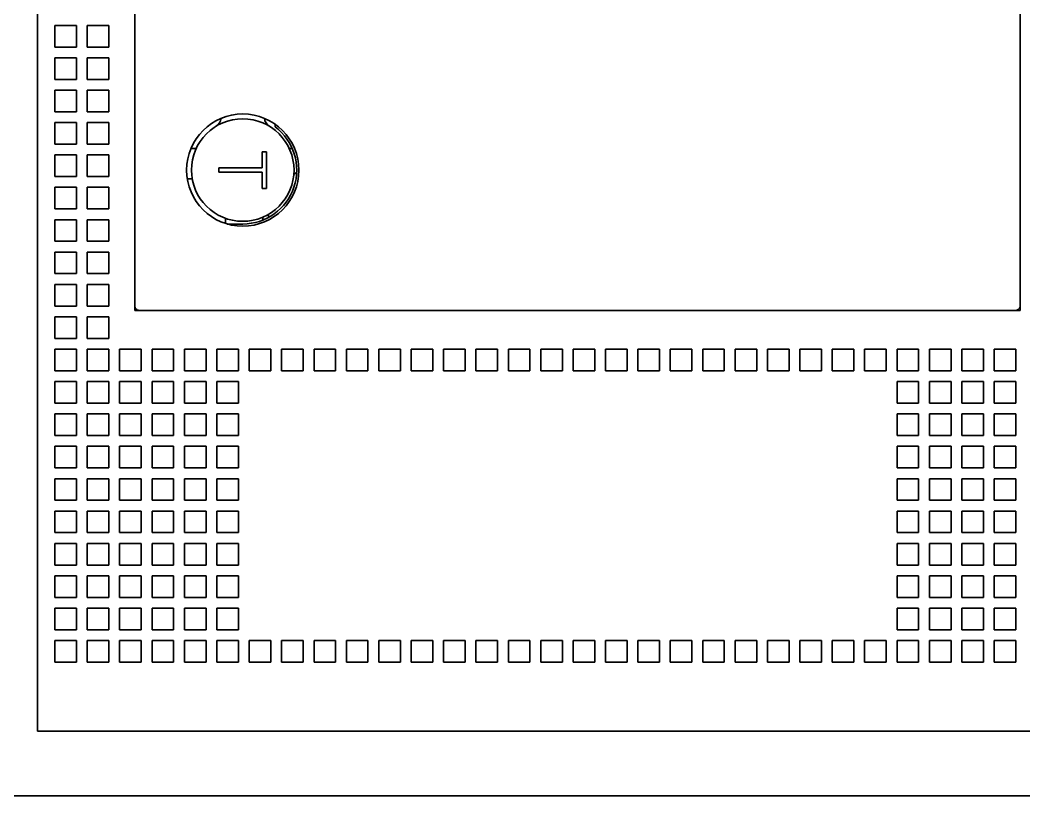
# Model space of a CAD drawing. Header units: millimetres. Extents: x 0 to 840, y -1485 to 297.
# Drawn here: x 176.575 to 181.223, y -1349.13 to -1345.535 of the extents above; entities that cross this region are included whole.
import ezdxf

# ---------------------------------------------------------------- set-up
doc = ezdxf.new("R2010")
doc.units = ezdxf.units.MM

# ---------------------------------------------------------------- blocks, each defined once
blk = doc.blocks.new('XT2_3M ABB')
at = {"color": 7, "lineweight": 35}
for p, q in [((4.2, 8.9), (4.2, 3.55)), ((4.2, 8.9), (4.2, 3.55)), ((2.25, 8.1), (-2.25, 8.1)), ((2.25, 8.1), (-2.25, 8.1)), ((2.1603, 8.1), (-2.1603, 8.1)), ((2.25, 4), (2.25, 8.1)), ((2.25, 4), (2.25, 8.1)), ((2.25, 4.02), (2.25, 8.08)), ((-2.1603, 4), (2.1603, 4)), ((3.95, 3.55), (-3.95, 3.55)), ((3.95, 3.55), (-3.95, 3.55)), ((3.95, 3.55), (-3.91, 3.55))]:
    blk.add_line(p, q, dxfattribs=at)
at = {"color": 7, "lineweight": 35, "ltscale": 0.017437}
for p, q in [((2.23, 8.1), (2.1603, 8.1)), ((2.1603, 4), (2.23, 4))]:
    blk.add_line(p, q, dxfattribs=at)
at = {"color": 7, "lineweight": 35, "ltscale": 0.025}
for p, q in [((2.43, 8.08), (2.43, 7.98)), ((2.43, 8.08), (2.53, 8.08)), ((2.43, 8.08), (2.43, 7.98)), ((2.43, 8.08), (2.53, 8.08)), ((2.53, 8.08), (2.53, 7.98)), ((2.53, 8.08), (2.53, 7.98)), ((2.58, 8.08), (2.58, 7.98)), ((2.58, 8.08), (2.68, 8.08)), ((2.58, 8.08), (2.58, 7.98)), ((2.58, 8.08), (2.68, 8.08)), ((2.68, 8.08), (2.68, 7.98)), ((2.68, 8.08), (2.68, 7.98)), ((2.73, 8.08), (2.73, 7.98)), ((2.73, 8.08), (2.83, 8.08)), ((2.73, 8.08), (2.73, 7.98)), ((2.73, 8.08), (2.83, 8.08)), ((2.83, 8.08), (2.83, 7.98)), ((2.83, 8.08), (2.83, 7.98)), ((2.88, 8.08), (2.88, 7.98)), ((2.88, 8.08), (2.98, 8.08)), ((2.88, 8.08), (2.88, 7.98)), ((2.88, 8.08), (2.98, 8.08)), ((2.98, 8.08), (2.98, 7.98)), ((2.98, 8.08), (2.98, 7.98)), ((3.03, 8.08), (3.03, 7.98)), ((3.03, 8.08), (3.13, 8.08)), ((3.03, 8.08), (3.03, 7.98)), ((3.03, 8.08), (3.13, 8.08)), ((3.13, 8.08), (3.13, 7.98)), ((3.13, 8.08), (3.13, 7.98)), ((3.18, 8.08), (3.18, 7.98)), ((3.18, 8.08), (3.28, 8.08)), ((3.18, 8.08), (3.18, 7.98)), ((3.18, 8.08), (3.28, 8.08)), ((3.28, 8.08), (3.28, 7.98)), ((3.28, 8.08), (3.28, 7.98)), ((3.33, 8.08), (3.33, 7.98)), ((3.33, 8.08), (3.43, 8.08)), ((3.33, 8.08), (3.33, 7.98)), ((3.33, 8.08), (3.43, 8.08)), ((3.43, 8.08), (3.43, 7.98)), ((3.43, 8.08), (3.43, 7.98)), ((3.48, 8.08), (3.48, 7.98)), ((3.48, 8.08), (3.58, 8.08)), ((3.48, 8.08), (3.48, 7.98)), ((3.48, 8.08), (3.58, 8.08)), ((3.58, 8.08), (3.58, 7.98)), ((3.58, 8.08), (3.58, 7.98)), ((3.63, 8.08), (3.63, 7.98)), ((3.63, 8.08), (3.73, 8.08)), ((3.63, 8.08), (3.63, 7.98)), ((3.63, 8.08), (3.73, 8.08)), ((3.73, 8.08), (3.73, 7.98)), ((3.73, 8.08), (3.73, 7.98)), ((3.78, 8.08), (3.88, 8.08)), ((3.78, 8.08), (3.78, 7.98)), ((3.78, 8.08), (3.88, 8.08)), ((3.78, 8.08), (3.78, 7.98)), ((3.88, 8.08), (3.88, 7.98)), ((3.88, 8.08), (3.88, 7.98)), ((2.43, 7.98), (2.53, 7.98)), ((2.43, 7.98), (2.53, 7.98)), ((2.58, 7.98), (2.68, 7.98)), ((2.58, 7.98), (2.68, 7.98)), ((2.73, 7.98), (2.83, 7.98)), ((2.73, 7.98), (2.83, 7.98)), ((2.88, 7.98), (2.98, 7.98)), ((2.88, 7.98), (2.98, 7.98)), ((3.03, 7.98), (3.13, 7.98)), ((3.03, 7.98), (3.13, 7.98)), ((3.18, 7.98), (3.28, 7.98)), ((3.18, 7.98), (3.28, 7.98)), ((3.33, 7.98), (3.43, 7.98)), ((3.33, 7.98), (3.43, 7.98)), ((3.48, 7.98), (3.58, 7.98)), ((3.48, 7.98), (3.58, 7.98)), ((3.63, 7.98), (3.73, 7.98)), ((3.63, 7.98), (3.73, 7.98)), ((3.78, 7.98), (3.88, 7.98)), ((3.78, 7.98), (3.88, 7.98)), ((2.43, 7.93), (2.43, 7.83)), ((2.43, 7.93), (2.53, 7.93)), ((2.43, 7.93), (2.43, 7.83)), ((2.43, 7.93), (2.53, 7.93)), ((2.53, 7.93), (2.53, 7.83)), ((2.53, 7.93), (2.53, 7.83)), ((2.58, 7.93), (2.58, 7.83)), ((2.58, 7.93), (2.68, 7.93)), ((2.58, 7.93), (2.58, 7.83)), ((2.58, 7.93), (2.68, 7.93)), ((2.68, 7.93), (2.68, 7.83)), ((2.68, 7.93), (2.68, 7.83)), ((2.73, 7.93), (2.73, 7.83)), ((2.73, 7.93), (2.83, 7.93)), ((2.73, 7.93), (2.73, 7.83)), ((2.73, 7.93), (2.83, 7.93)), ((2.83, 7.93), (2.83, 7.83)), ((2.83, 7.93), (2.83, 7.83)), ((2.88, 7.93), (2.88, 7.83)), ((2.88, 7.93), (2.98, 7.93)), ((2.88, 7.93), (2.88, 7.83)), ((2.88, 7.93), (2.98, 7.93)), ((2.98, 7.93), (2.98, 7.83)), ((2.98, 7.93), (2.98, 7.83)), ((3.03, 7.93), (3.03, 7.83)), ((3.03, 7.93), (3.13, 7.93)), ((3.03, 7.93), (3.03, 7.83)), ((3.03, 7.93), (3.13, 7.93)), ((3.13, 7.93), (3.13, 7.83)), ((3.13, 7.93), (3.13, 7.83)), ((3.18, 7.93), (3.18, 7.83)), ((3.18, 7.93), (3.28, 7.93)), ((3.18, 7.93), (3.18, 7.83)), ((3.18, 7.93), (3.28, 7.93)), ((3.28, 7.93), (3.28, 7.83)), ((3.28, 7.93), (3.28, 7.83)), ((3.33, 7.93), (3.33, 7.83)), ((3.33, 7.93), (3.43, 7.93)), ((3.33, 7.93), (3.33, 7.83)), ((3.33, 7.93), (3.43, 7.93)), ((3.43, 7.93), (3.43, 7.83)), ((3.43, 7.93), (3.43, 7.83)), ((3.48, 7.93), (3.48, 7.83)), ((3.48, 7.93), (3.58, 7.93)), ((3.48, 7.93), (3.48, 7.83)), ((3.48, 7.93), (3.58, 7.93)), ((3.58, 7.93), (3.58, 7.83)), ((3.58, 7.93), (3.58, 7.83)), ((3.63, 7.93), (3.63, 7.83)), ((3.63, 7.93), (3.73, 7.93)), ((3.63, 7.93), (3.63, 7.83)), ((3.63, 7.93), (3.73, 7.93)), ((3.73, 7.93), (3.73, 7.83)), ((3.73, 7.93), (3.73, 7.83)), ((3.78, 7.93), (3.88, 7.93)), ((3.78, 7.93), (3.78, 7.83)), ((3.78, 7.93), (3.88, 7.93)), ((3.78, 7.93), (3.78, 7.83)), ((3.88, 7.93), (3.88, 7.83)), ((3.88, 7.93), (3.88, 7.83)), ((2.43, 7.83), (2.53, 7.83)), ((2.43, 7.83), (2.53, 7.83)), ((2.58, 7.83), (2.68, 7.83)), ((2.58, 7.83), (2.68, 7.83)), ((2.73, 7.83), (2.83, 7.83)), ((2.73, 7.83), (2.83, 7.83)), ((2.88, 7.83), (2.98, 7.83)), ((2.88, 7.83), (2.98, 7.83)), ((3.03, 7.83), (3.13, 7.83)), ((3.03, 7.83), (3.13, 7.83)), ((3.18, 7.83), (3.28, 7.83)), ((3.18, 7.83), (3.28, 7.83)), ((3.33, 7.83), (3.43, 7.83)), ((3.33, 7.83), (3.43, 7.83)), ((3.48, 7.83), (3.58, 7.83)), ((3.48, 7.83), (3.58, 7.83)), ((3.63, 7.83), (3.73, 7.83)), ((3.63, 7.83), (3.73, 7.83)), ((3.78, 7.83), (3.88, 7.83)), ((3.78, 7.83), (3.88, 7.83)), ((2.43, 7.78), (2.43, 7.68)), ((2.43, 7.78), (2.53, 7.78)), ((2.43, 7.78), (2.43, 7.68)), ((2.43, 7.78), (2.53, 7.78)), ((2.53, 7.78), (2.53, 7.68)), ((2.53, 7.78), (2.53, 7.68)), ((2.58, 7.78), (2.58, 7.68)), ((2.58, 7.78), (2.68, 7.78)), ((2.58, 7.78), (2.58, 7.68)), ((2.58, 7.78), (2.68, 7.78)), ((2.68, 7.78), (2.68, 7.68)), ((2.68, 7.78), (2.68, 7.68)), ((2.73, 7.78), (2.73, 7.68)), ((2.73, 7.78), (2.83, 7.78)), ((2.73, 7.78), (2.73, 7.68)), ((2.73, 7.78), (2.83, 7.78)), ((2.83, 7.78), (2.83, 7.68)), ((2.83, 7.78), (2.83, 7.68)), ((2.88, 7.78), (2.88, 7.68)), ((2.88, 7.78), (2.98, 7.78)), ((2.88, 7.78), (2.88, 7.68)), ((2.88, 7.78), (2.98, 7.78)), ((2.98, 7.78), (2.98, 7.68)), ((2.98, 7.78), (2.98, 7.68)), ((3.03, 7.78), (3.03, 7.68)), ((3.03, 7.78), (3.13, 7.78)), ((3.03, 7.78), (3.03, 7.68)), ((3.03, 7.78), (3.13, 7.78)), ((3.13, 7.78), (3.13, 7.68)), ((3.13, 7.78), (3.13, 7.68)), ((3.18, 7.78), (3.18, 7.68)), ((3.18, 7.78), (3.28, 7.78)), ((3.18, 7.78), (3.18, 7.68)), ((3.18, 7.78), (3.28, 7.78)), ((3.28, 7.78), (3.28, 7.68)), ((3.28, 7.78), (3.28, 7.68)), ((3.33, 7.78), (3.33, 7.68)), ((3.33, 7.78), (3.43, 7.78)), ((3.33, 7.78), (3.33, 7.68)), ((3.33, 7.78), (3.43, 7.78)), ((3.43, 7.78), (3.43, 7.68)), ((3.43, 7.78), (3.43, 7.68)), ((3.48, 7.78), (3.48, 7.68)), ((3.48, 7.78), (3.58, 7.78)), ((3.48, 7.78), (3.48, 7.68)), ((3.48, 7.78), (3.58, 7.78)), ((3.58, 7.78), (3.58, 7.68)), ((3.58, 7.78), (3.58, 7.68)), ((3.63, 7.78), (3.63, 7.68)), ((3.63, 7.78), (3.73, 7.78)), ((3.63, 7.78), (3.63, 7.68)), ((3.63, 7.78), (3.73, 7.78)), ((3.73, 7.78), (3.73, 7.68)), ((3.73, 7.78), (3.73, 7.68)), ((3.78, 7.78), (3.78, 7.68)), ((3.78, 7.78), (3.88, 7.78)), ((3.78, 7.78), (3.78, 7.68)), ((3.78, 7.78), (3.88, 7.78)), ((3.88, 7.78), (3.88, 7.68)), ((3.88, 7.78), (3.88, 7.68)), ((2.43, 7.68), (2.53, 7.68)), ((2.43, 7.68), (2.53, 7.68)), ((2.58, 7.68), (2.68, 7.68)), ((2.58, 7.68), (2.68, 7.68)), ((2.73, 7.68), (2.83, 7.68)), ((2.73, 7.68), (2.83, 7.68)), ((2.88, 7.68), (2.98, 7.68)), ((2.88, 7.68), (2.98, 7.68)), ((3.03, 7.68), (3.13, 7.68)), ((3.03, 7.68), (3.13, 7.68)), ((3.18, 7.68), (3.28, 7.68)), ((3.18, 7.68), (3.28, 7.68)), ((3.33, 7.68), (3.43, 7.68)), ((3.33, 7.68), (3.43, 7.68)), ((3.48, 7.68), (3.58, 7.68)), ((3.48, 7.68), (3.58, 7.68)), ((3.63, 7.68), (3.73, 7.68)), ((3.63, 7.68), (3.73, 7.68)), ((3.78, 7.68), (3.88, 7.68)), ((3.78, 7.68), (3.88, 7.68)), ((2.43, 7.63), (2.43, 7.53)), ((2.43, 7.63), (2.53, 7.63)), ((2.43, 7.63), (2.43, 7.53)), ((2.43, 7.63), (2.53, 7.63)), ((2.53, 7.63), (2.53, 7.53)), ((2.53, 7.63), (2.53, 7.53)), ((2.58, 7.63), (2.58, 7.53)), ((2.58, 7.63), (2.68, 7.63)), ((2.58, 7.63), (2.58, 7.53)), ((2.58, 7.63), (2.68, 7.63)), ((2.68, 7.63), (2.68, 7.53)), ((2.68, 7.63), (2.68, 7.53)), ((2.73, 7.63), (2.73, 7.53)), ((2.73, 7.63), (2.83, 7.63)), ((2.73, 7.63), (2.73, 7.53)), ((2.73, 7.63), (2.83, 7.63)), ((2.83, 7.63), (2.83, 7.53)), ((2.83, 7.63), (2.83, 7.53)), ((2.88, 7.63), (2.88, 7.53)), ((2.88, 7.63), (2.98, 7.63)), ((2.88, 7.63), (2.88, 7.53)), ((2.88, 7.63), (2.98, 7.63)), ((2.98, 7.63), (2.98, 7.53)), ((2.98, 7.63), (2.98, 7.53)), ((3.03, 7.63), (3.03, 7.53)), ((3.03, 7.63), (3.13, 7.63)), ((3.03, 7.63), (3.03, 7.53)), ((3.03, 7.63), (3.13, 7.63)), ((3.13, 7.63), (3.13, 7.53)), ((3.13, 7.63), (3.13, 7.53)), ((3.18, 7.63), (3.18, 7.53)), ((3.18, 7.63), (3.28, 7.63)), ((3.18, 7.63), (3.18, 7.53)), ((3.18, 7.63), (3.28, 7.63)), ((3.28, 7.63), (3.28, 7.53)), ((3.28, 7.63), (3.28, 7.53)), ((3.33, 7.63), (3.33, 7.53)), ((3.33, 7.63), (3.43, 7.63)), ((3.33, 7.63), (3.33, 7.53)), ((3.33, 7.63), (3.43, 7.63)), ((3.43, 7.63), (3.43, 7.53)), ((3.43, 7.63), (3.43, 7.53)), ((3.48, 7.63), (3.48, 7.53)), ((3.48, 7.63), (3.58, 7.63)), ((3.48, 7.63), (3.48, 7.53)), ((3.48, 7.63), (3.58, 7.63)), ((3.58, 7.63), (3.58, 7.53)), ((3.58, 7.63), (3.58, 7.53)), ((3.63, 7.63), (3.63, 7.53)), ((3.63, 7.63), (3.73, 7.63)), ((3.63, 7.63), (3.63, 7.53)), ((3.63, 7.63), (3.73, 7.63)), ((3.73, 7.63), (3.73, 7.53)), ((3.73, 7.63), (3.73, 7.53)), ((3.78, 7.63), (3.78, 7.53)), ((3.78, 7.63), (3.88, 7.63)), ((3.78, 7.63), (3.78, 7.53)), ((3.78, 7.63), (3.88, 7.63)), ((3.88, 7.63), (3.88, 7.53)), ((3.88, 7.63), (3.88, 7.53)), ((2.43, 7.53), (2.53, 7.53)), ((2.43, 7.53), (2.53, 7.53)), ((2.58, 7.53), (2.68, 7.53)), ((2.58, 7.53), (2.68, 7.53)), ((2.73, 7.53), (2.83, 7.53)), ((2.73, 7.53), (2.83, 7.53)), ((2.88, 7.53), (2.98, 7.53)), ((2.88, 7.53), (2.98, 7.53)), ((3.03, 7.53), (3.13, 7.53)), ((3.03, 7.53), (3.13, 7.53)), ((3.18, 7.53), (3.28, 7.53)), ((3.18, 7.53), (3.28, 7.53)), ((3.33, 7.53), (3.43, 7.53)), ((3.33, 7.53), (3.43, 7.53)), ((3.48, 7.53), (3.58, 7.53)), ((3.48, 7.53), (3.58, 7.53)), ((3.63, 7.53), (3.73, 7.53)), ((3.63, 7.53), (3.73, 7.53)), ((3.78, 7.53), (3.88, 7.53)), ((3.78, 7.53), (3.88, 7.53)), ((2.43, 7.48), (2.43, 7.38)), ((2.43, 7.48), (2.53, 7.48)), ((2.43, 7.48), (2.43, 7.38)), ((2.43, 7.48), (2.53, 7.48)), ((2.53, 7.48), (2.53, 7.38)), ((2.53, 7.48), (2.53, 7.38)), ((3.78, 7.48), (3.78, 7.38)), ((3.78, 7.48), (3.88, 7.48)), ((3.78, 7.48), (3.78, 7.38)), ((3.78, 7.48), (3.88, 7.48)), ((3.88, 7.48), (3.88, 7.38)), ((3.88, 7.48), (3.88, 7.38)), ((2.43, 7.38), (2.53, 7.38)), ((2.43, 7.38), (2.53, 7.38)), ((3.78, 7.38), (3.88, 7.38)), ((3.78, 7.38), (3.88, 7.38)), ((2.43, 7.33), (2.43, 7.23)), ((2.43, 7.33), (2.53, 7.33)), ((2.43, 7.33), (2.43, 7.23)), ((2.43, 7.33), (2.53, 7.33)), ((2.53, 7.33), (2.53, 7.23)), ((2.53, 7.33), (2.53, 7.23)), ((3.78, 7.33), (3.78, 7.23)), ((3.78, 7.33), (3.88, 7.33)), ((3.78, 7.33), (3.78, 7.23)), ((3.78, 7.33), (3.88, 7.33)), ((3.88, 7.33), (3.88, 7.23)), ((3.88, 7.33), (3.88, 7.23)), ((2.43, 7.23), (2.53, 7.23)), ((2.43, 7.23), (2.53, 7.23)), ((3.78, 7.23), (3.88, 7.23)), ((3.78, 7.23), (3.88, 7.23)), ((2.43, 7.18), (2.43, 7.08)), ((2.43, 7.18), (2.53, 7.18)), ((2.43, 7.18), (2.43, 7.08)), ((2.43, 7.18), (2.53, 7.18)), ((2.53, 7.18), (2.53, 7.08)), ((2.53, 7.18), (2.53, 7.08)), ((3.78, 7.18), (3.78, 7.08)), ((3.78, 7.18), (3.88, 7.18)), ((3.78, 7.18), (3.78, 7.08)), ((3.78, 7.18), (3.88, 7.18)), ((3.88, 7.18), (3.88, 7.08)), ((3.88, 7.18), (3.88, 7.08)), ((2.43, 7.08), (2.53, 7.08)), ((2.43, 7.08), (2.53, 7.08)), ((3.78, 7.08), (3.88, 7.08)), ((3.78, 7.08), (3.88, 7.08)), ((2.43, 7.03), (2.43, 6.93)), ((2.43, 7.03), (2.53, 7.03)), ((2.43, 7.03), (2.43, 6.93)), ((2.43, 7.03), (2.53, 7.03)), ((2.53, 7.03), (2.53, 6.93)), ((2.53, 7.03), (2.53, 6.93)), ((3.78, 7.03), (3.78, 6.93)), ((3.78, 7.03), (3.88, 7.03)), ((3.78, 7.03), (3.78, 6.93)), ((3.78, 7.03), (3.88, 7.03)), ((3.88, 7.03), (3.88, 6.93)), ((3.88, 7.03), (3.88, 6.93)), ((2.43, 6.93), (2.53, 6.93)), ((2.43, 6.93), (2.53, 6.93)), ((3.78, 6.93), (3.88, 6.93)), ((3.78, 6.93), (3.88, 6.93)), ((2.43, 6.88), (2.43, 6.78)), ((2.43, 6.88), (2.53, 6.88)), ((2.43, 6.88), (2.43, 6.78)), ((2.43, 6.88), (2.53, 6.88)), ((2.53, 6.88), (2.53, 6.78)), ((2.53, 6.88), (2.53, 6.78)), ((3.78, 6.88), (3.78, 6.78)), ((3.78, 6.88), (3.88, 6.88)), ((3.78, 6.88), (3.78, 6.78)), ((3.78, 6.88), (3.88, 6.88)), ((3.88, 6.88), (3.88, 6.78)), ((3.88, 6.88), (3.88, 6.78)), ((2.43, 6.78), (2.53, 6.78)), ((2.43, 6.78), (2.53, 6.78)), ((3.78, 6.78), (3.88, 6.78)), ((3.78, 6.78), (3.88, 6.78)), ((2.43, 6.73), (2.43, 6.63)), ((2.43, 6.73), (2.53, 6.73)), ((2.43, 6.73), (2.43, 6.63)), ((2.43, 6.73), (2.53, 6.73)), ((2.53, 6.73), (2.53, 6.63)), ((2.53, 6.73), (2.53, 6.63)), ((3.78, 6.73), (3.78, 6.63)), ((3.78, 6.73), (3.88, 6.73)), ((3.78, 6.73), (3.78, 6.63)), ((3.78, 6.73), (3.88, 6.73)), ((3.88, 6.73), (3.88, 6.63)), ((3.88, 6.73), (3.88, 6.63)), ((2.43, 6.63), (2.53, 6.63)), ((2.43, 6.63), (2.53, 6.63)), ((3.78, 6.63), (3.88, 6.63)), ((3.78, 6.63), (3.88, 6.63)), ((2.43, 6.58), (2.43, 6.48)), ((2.43, 6.58), (2.53, 6.58)), ((2.43, 6.58), (2.43, 6.48)), ((2.43, 6.58), (2.53, 6.58)), ((2.53, 6.58), (2.53, 6.48)), ((2.53, 6.58), (2.53, 6.48)), ((3.78, 6.58), (3.78, 6.48)), ((3.78, 6.58), (3.88, 6.58)), ((3.78, 6.58), (3.78, 6.48)), ((3.78, 6.58), (3.88, 6.58)), ((3.88, 6.58), (3.88, 6.48)), ((3.88, 6.58), (3.88, 6.48)), ((2.43, 6.48), (2.53, 6.48)), ((2.43, 6.48), (2.53, 6.48)), ((3.78, 6.48), (3.88, 6.48)), ((3.78, 6.48), (3.88, 6.48)), ((2.43, 6.43), (2.43, 6.33)), ((2.43, 6.43), (2.53, 6.43)), ((2.43, 6.43), (2.43, 6.33)), ((2.43, 6.43), (2.53, 6.43)), ((2.53, 6.43), (2.53, 6.33)), ((2.53, 6.43), (2.53, 6.33)), ((3.78, 6.43), (3.78, 6.33)), ((3.78, 6.43), (3.88, 6.43)), ((3.78, 6.43), (3.78, 6.33)), ((3.78, 6.43), (3.88, 6.43)), ((3.88, 6.43), (3.88, 6.33)), ((3.88, 6.43), (3.88, 6.33)), ((2.43, 6.33), (2.53, 6.33)), ((2.43, 6.33), (2.53, 6.33)), ((3.78, 6.33), (3.88, 6.33)), ((3.78, 6.33), (3.88, 6.33)), ((2.43, 6.28), (2.43, 6.18)), ((2.43, 6.28), (2.53, 6.28)), ((2.43, 6.28), (2.43, 6.18)), ((2.43, 6.28), (2.53, 6.28)), ((2.53, 6.28), (2.53, 6.18)), ((2.53, 6.28), (2.53, 6.18)), ((3.78, 6.28), (3.78, 6.18)), ((3.78, 6.28), (3.88, 6.28)), ((3.78, 6.28), (3.78, 6.18)), ((3.78, 6.28), (3.88, 6.28)), ((3.88, 6.28), (3.88, 6.18)), ((3.88, 6.28), (3.88, 6.18)), ((2.43, 6.18), (2.53, 6.18)), ((2.43, 6.18), (2.53, 6.18)), ((3.78, 6.18), (3.88, 6.18)), ((3.78, 6.18), (3.88, 6.18)), ((2.43, 6.13), (2.43, 6.03)), ((2.43, 6.13), (2.53, 6.13)), ((2.43, 6.13), (2.43, 6.03)), ((2.43, 6.13), (2.53, 6.13)), ((2.53, 6.13), (2.53, 6.03)), ((2.53, 6.13), (2.53, 6.03)), ((3.78, 6.13), (3.78, 6.03)), ((3.78, 6.13), (3.88, 6.13)), ((3.78, 6.13), (3.78, 6.03)), ((3.78, 6.13), (3.88, 6.13)), ((3.88, 6.13), (3.88, 6.03)), ((3.88, 6.13), (3.88, 6.03)), ((2.43, 6.03), (2.53, 6.03)), ((2.43, 6.03), (2.53, 6.03)), ((3.78, 6.03), (3.88, 6.03)), ((3.78, 6.03), (3.88, 6.03)), ((2.43, 5.98), (2.43, 5.88)), ((2.43, 5.98), (2.53, 5.98)), ((2.43, 5.98), (2.43, 5.88)), ((2.43, 5.98), (2.53, 5.98)), ((2.53, 5.98), (2.53, 5.88)), ((2.53, 5.98), (2.53, 5.88)), ((3.78, 5.98), (3.78, 5.88)), ((3.78, 5.98), (3.88, 5.98)), ((3.78, 5.98), (3.78, 5.88)), ((3.78, 5.98), (3.88, 5.98)), ((3.88, 5.98), (3.88, 5.88)), ((3.88, 5.98), (3.88, 5.88)), ((2.43, 5.88), (2.53, 5.88)), ((2.43, 5.88), (2.53, 5.88)), ((3.78, 5.88), (3.88, 5.88)), ((3.78, 5.88), (3.88, 5.88)), ((2.43, 5.83), (2.43, 5.73)), ((2.43, 5.83), (2.53, 5.83)), ((2.43, 5.83), (2.43, 5.73)), ((2.43, 5.83), (2.53, 5.83)), ((2.53, 5.83), (2.53, 5.73)), ((2.53, 5.83), (2.53, 5.73)), ((3.78, 5.83), (3.78, 5.73)), ((3.78, 5.83), (3.88, 5.83)), ((3.78, 5.83), (3.78, 5.73)), ((3.78, 5.83), (3.88, 5.83)), ((3.88, 5.83), (3.88, 5.73)), ((3.88, 5.83), (3.88, 5.73)), ((2.43, 5.73), (2.53, 5.73)), ((2.43, 5.73), (2.53, 5.73)), ((3.78, 5.73), (3.88, 5.73)), ((3.78, 5.73), (3.88, 5.73)), ((2.43, 5.68), (2.43, 5.58)), ((2.43, 5.68), (2.53, 5.68)), ((2.43, 5.68), (2.43, 5.58)), ((2.43, 5.68), (2.53, 5.68)), ((2.53, 5.68), (2.53, 5.58)), ((2.53, 5.68), (2.53, 5.58)), ((3.78, 5.68), (3.78, 5.58)), ((3.78, 5.68), (3.88, 5.68)), ((3.78, 5.68), (3.78, 5.58)), ((3.78, 5.68), (3.88, 5.68)), ((3.88, 5.68), (3.88, 5.58)), ((3.88, 5.68), (3.88, 5.58)), ((2.43, 5.58), (2.53, 5.58)), ((2.43, 5.58), (2.53, 5.58)), ((3.78, 5.58), (3.88, 5.58)), ((3.78, 5.58), (3.88, 5.58)), ((2.43, 5.53), (2.43, 5.43)), ((2.43, 5.53), (2.53, 5.53)), ((2.43, 5.53), (2.43, 5.43)), ((2.43, 5.53), (2.53, 5.53)), ((2.53, 5.53), (2.53, 5.43)), ((2.53, 5.53), (2.53, 5.43)), ((3.78, 5.53), (3.78, 5.43)), ((3.78, 5.53), (3.88, 5.53)), ((3.78, 5.53), (3.78, 5.43)), ((3.78, 5.53), (3.88, 5.53)), ((3.88, 5.53), (3.88, 5.43)), ((3.88, 5.53), (3.88, 5.43)), ((2.43, 5.43), (2.53, 5.43)), ((2.43, 5.43), (2.53, 5.43)), ((3.78, 5.43), (3.88, 5.43)), ((3.78, 5.43), (3.88, 5.43)), ((2.43, 5.38), (2.43, 5.28)), ((2.43, 5.38), (2.53, 5.38)), ((2.43, 5.38), (2.43, 5.28)), ((2.43, 5.38), (2.53, 5.38)), ((2.53, 5.38), (2.53, 5.28)), ((2.53, 5.38), (2.53, 5.28)), ((3.78, 5.38), (3.78, 5.28)), ((3.78, 5.38), (3.88, 5.38)), ((3.78, 5.38), (3.78, 5.28)), ((3.78, 5.38), (3.88, 5.38)), ((3.88, 5.38), (3.88, 5.28)), ((3.88, 5.38), (3.88, 5.28)), ((2.43, 5.28), (2.53, 5.28)), ((2.43, 5.28), (2.53, 5.28)), ((3.78, 5.28), (3.88, 5.28)), ((3.78, 5.28), (3.88, 5.28)), ((2.43, 5.23), (2.43, 5.13)), ((2.43, 5.23), (2.53, 5.23)), ((2.43, 5.23), (2.43, 5.13)), ((2.43, 5.23), (2.53, 5.23)), ((2.53, 5.23), (2.53, 5.13)), ((2.53, 5.23), (2.53, 5.13)), ((3.78, 5.23), (3.78, 5.13)), ((3.78, 5.23), (3.88, 5.23)), ((3.78, 5.23), (3.78, 5.13)), ((3.78, 5.23), (3.88, 5.23)), ((3.88, 5.23), (3.88, 5.13)), ((3.88, 5.23), (3.88, 5.13)), ((2.43, 5.13), (2.53, 5.13)), ((2.43, 5.13), (2.53, 5.13)), ((3.78, 5.13), (3.88, 5.13)), ((3.78, 5.13), (3.88, 5.13)), ((2.43, 5.08), (2.43, 4.98)), ((2.43, 5.08), (2.53, 5.08)), ((2.43, 5.08), (2.43, 4.98)), ((2.43, 5.08), (2.53, 5.08)), ((2.53, 5.08), (2.53, 4.98)), ((2.53, 5.08), (2.53, 4.98)), ((3.78, 5.08), (3.78, 4.98)), ((3.78, 5.08), (3.88, 5.08)), ((3.78, 5.08), (3.78, 4.98)), ((3.78, 5.08), (3.88, 5.08)), ((3.88, 5.08), (3.88, 4.98)), ((3.88, 5.08), (3.88, 4.98)), ((2.43, 4.98), (2.53, 4.98)), ((2.43, 4.98), (2.53, 4.98)), ((3.78, 4.98), (3.88, 4.98)), ((3.78, 4.98), (3.88, 4.98)), ((2.43, 4.93), (2.43, 4.83)), ((2.43, 4.93), (2.53, 4.93)), ((2.43, 4.93), (2.43, 4.83)), ((2.43, 4.93), (2.53, 4.93)), ((2.53, 4.93), (2.53, 4.83)), ((2.53, 4.93), (2.53, 4.83)), ((3.78, 4.93), (3.78, 4.83)), ((3.78, 4.93), (3.88, 4.93)), ((3.78, 4.93), (3.78, 4.83)), ((3.78, 4.93), (3.88, 4.93)), ((3.88, 4.93), (3.88, 4.83)), ((3.88, 4.93), (3.88, 4.83)), ((2.43, 4.83), (2.53, 4.83)), ((2.43, 4.83), (2.53, 4.83)), ((3.78, 4.83), (3.88, 4.83)), ((3.78, 4.83), (3.88, 4.83)), ((2.43, 4.78), (2.43, 4.68)), ((2.43, 4.78), (2.53, 4.78)), ((2.43, 4.78), (2.43, 4.68)), ((2.43, 4.78), (2.53, 4.78)), ((2.53, 4.78), (2.53, 4.68)), ((2.53, 4.78), (2.53, 4.68)), ((3.78, 4.78), (3.78, 4.68)), ((3.78, 4.78), (3.88, 4.78)), ((3.78, 4.78), (3.78, 4.68)), ((3.78, 4.78), (3.88, 4.78)), ((3.88, 4.78), (3.88, 4.68)), ((3.88, 4.78), (3.88, 4.68)), ((2.43, 4.68), (2.53, 4.68)), ((2.43, 4.68), (2.53, 4.68)), ((3.78, 4.68), (3.88, 4.68)), ((3.78, 4.68), (3.88, 4.68)), ((2.43, 4.63), (2.43, 4.53)), ((2.43, 4.63), (2.53, 4.63)), ((2.43, 4.63), (2.43, 4.53)), ((2.43, 4.63), (2.53, 4.63)), ((2.53, 4.63), (2.53, 4.53)), ((2.53, 4.63), (2.53, 4.53)), ((3.78, 4.63), (3.78, 4.53)), ((3.78, 4.63), (3.88, 4.63)), ((3.78, 4.63), (3.78, 4.53)), ((3.78, 4.63), (3.88, 4.63)), ((3.88, 4.63), (3.88, 4.53)), ((3.88, 4.63), (3.88, 4.53)), ((2.43, 4.53), (2.53, 4.53)), ((2.43, 4.53), (2.53, 4.53)), ((3.78, 4.53), (3.88, 4.53)), ((3.78, 4.53), (3.88, 4.53)), ((2.43, 4.48), (2.43, 4.38)), ((2.43, 4.48), (2.53, 4.48)), ((2.43, 4.48), (2.43, 4.38)), ((2.43, 4.48), (2.53, 4.48)), ((2.53, 4.48), (2.53, 4.38)), ((2.53, 4.48), (2.53, 4.38)), ((2.58, 4.48), (2.58, 4.38)), ((2.58, 4.48), (2.68, 4.48)), ((2.58, 4.48), (2.58, 4.38)), ((2.58, 4.48), (2.68, 4.48)), ((2.68, 4.48), (2.68, 4.38)), ((2.68, 4.48), (2.68, 4.38)), ((2.73, 4.48), (2.73, 4.38)), ((2.73, 4.48), (2.83, 4.48)), ((2.73, 4.48), (2.73, 4.38)), ((2.73, 4.48), (2.83, 4.48)), ((2.83, 4.48), (2.83, 4.38)), ((2.83, 4.48), (2.83, 4.38)), ((2.88, 4.48), (2.88, 4.38)), ((2.88, 4.48), (2.98, 4.48)), ((2.88, 4.48), (2.88, 4.38)), ((2.88, 4.48), (2.98, 4.48)), ((2.98, 4.48), (2.98, 4.38)), ((2.98, 4.48), (2.98, 4.38)), ((3.03, 4.48), (3.03, 4.38)), ((3.03, 4.48), (3.13, 4.48)), ((3.03, 4.48), (3.03, 4.38)), ((3.03, 4.48), (3.13, 4.48)), ((3.13, 4.48), (3.13, 4.38)), ((3.13, 4.48), (3.13, 4.38)), ((3.18, 4.48), (3.18, 4.38)), ((3.18, 4.48), (3.28, 4.48)), ((3.18, 4.48), (3.18, 4.38)), ((3.18, 4.48), (3.28, 4.48)), ((3.28, 4.48), (3.28, 4.38)), ((3.28, 4.48), (3.28, 4.38)), ((3.33, 4.48), (3.33, 4.38)), ((3.33, 4.48), (3.43, 4.48)), ((3.33, 4.48), (3.33, 4.38)), ((3.33, 4.48), (3.43, 4.48)), ((3.43, 4.48), (3.43, 4.38)), ((3.43, 4.48), (3.43, 4.38)), ((3.48, 4.48), (3.48, 4.38)), ((3.48, 4.48), (3.58, 4.48)), ((3.48, 4.48), (3.48, 4.38)), ((3.48, 4.48), (3.58, 4.48)), ((3.58, 4.48), (3.58, 4.38)), ((3.58, 4.48), (3.58, 4.38)), ((3.63, 4.48), (3.63, 4.38)), ((3.63, 4.48), (3.73, 4.48)), ((3.63, 4.48), (3.63, 4.38)), ((3.63, 4.48), (3.73, 4.48)), ((3.73, 4.48), (3.73, 4.38)), ((3.73, 4.48), (3.73, 4.38)), ((3.78, 4.48), (3.78, 4.38)), ((3.78, 4.48), (3.88, 4.48)), ((3.78, 4.48), (3.78, 4.38)), ((3.78, 4.48), (3.88, 4.48)), ((3.88, 4.48), (3.88, 4.38)), ((3.88, 4.48), (3.88, 4.38)), ((2.43, 4.38), (2.53, 4.38)), ((2.43, 4.38), (2.53, 4.38)), ((2.58, 4.38), (2.68, 4.38)), ((2.58, 4.38), (2.68, 4.38)), ((2.73, 4.38), (2.83, 4.38)), ((2.73, 4.38), (2.83, 4.38)), ((2.88, 4.38), (2.98, 4.38)), ((2.88, 4.38), (2.98, 4.38)), ((3.03, 4.38), (3.13, 4.38)), ((3.03, 4.38), (3.13, 4.38)), ((3.18, 4.38), (3.28, 4.38)), ((3.18, 4.38), (3.28, 4.38)), ((3.33, 4.38), (3.43, 4.38)), ((3.33, 4.38), (3.43, 4.38)), ((3.48, 4.38), (3.58, 4.38)), ((3.48, 4.38), (3.58, 4.38)), ((3.63, 4.38), (3.73, 4.38)), ((3.63, 4.38), (3.73, 4.38)), ((3.78, 4.38), (3.88, 4.38)), ((3.78, 4.38), (3.88, 4.38)), ((2.43, 4.33), (2.43, 4.23)), ((2.43, 4.33), (2.53, 4.33)), ((2.43, 4.33), (2.43, 4.23)), ((2.43, 4.33), (2.53, 4.33)), ((2.53, 4.33), (2.53, 4.23)), ((2.53, 4.33), (2.53, 4.23)), ((2.58, 4.33), (2.58, 4.23)), ((2.58, 4.33), (2.68, 4.33)), ((2.58, 4.33), (2.58, 4.23)), ((2.58, 4.33), (2.68, 4.33)), ((2.68, 4.33), (2.68, 4.23)), ((2.68, 4.33), (2.68, 4.23)), ((2.73, 4.33), (2.73, 4.23)), ((2.73, 4.33), (2.83, 4.33)), ((2.73, 4.33), (2.73, 4.23)), ((2.73, 4.33), (2.83, 4.33)), ((2.83, 4.33), (2.83, 4.23)), ((2.83, 4.33), (2.83, 4.23)), ((2.88, 4.33), (2.88, 4.23)), ((2.88, 4.33), (2.98, 4.33)), ((2.88, 4.33), (2.88, 4.23)), ((2.88, 4.33), (2.98, 4.33)), ((2.98, 4.33), (2.98, 4.23)), ((2.98, 4.33), (2.98, 4.23)), ((3.03, 4.33), (3.03, 4.23)), ((3.03, 4.33), (3.13, 4.33)), ((3.03, 4.33), (3.03, 4.23)), ((3.03, 4.33), (3.13, 4.33)), ((3.13, 4.33), (3.13, 4.23)), ((3.13, 4.33), (3.13, 4.23)), ((3.18, 4.33), (3.18, 4.23)), ((3.18, 4.33), (3.28, 4.33)), ((3.18, 4.33), (3.18, 4.23)), ((3.18, 4.33), (3.28, 4.33)), ((3.28, 4.33), (3.28, 4.23)), ((3.28, 4.33), (3.28, 4.23)), ((3.33, 4.33), (3.33, 4.23)), ((3.33, 4.33), (3.43, 4.33)), ((3.33, 4.33), (3.33, 4.23)), ((3.33, 4.33), (3.43, 4.33)), ((3.43, 4.33), (3.43, 4.23)), ((3.43, 4.33), (3.43, 4.23)), ((3.48, 4.33), (3.48, 4.23)), ((3.48, 4.33), (3.58, 4.33)), ((3.48, 4.33), (3.48, 4.23)), ((3.48, 4.33), (3.58, 4.33)), ((3.58, 4.33), (3.58, 4.23)), ((3.58, 4.33), (3.58, 4.23)), ((3.63, 4.33), (3.63, 4.23)), ((3.63, 4.33), (3.73, 4.33)), ((3.63, 4.33), (3.63, 4.23)), ((3.63, 4.33), (3.73, 4.33)), ((3.73, 4.33), (3.73, 4.23)), ((3.73, 4.33), (3.73, 4.23)), ((3.78, 4.33), (3.78, 4.23)), ((3.78, 4.33), (3.88, 4.33)), ((3.78, 4.33), (3.78, 4.23)), ((3.78, 4.33), (3.88, 4.33)), ((3.88, 4.33), (3.88, 4.23)), ((3.88, 4.33), (3.88, 4.23)), ((2.43, 4.23), (2.53, 4.23)), ((2.43, 4.23), (2.53, 4.23)), ((2.58, 4.23), (2.68, 4.23)), ((2.58, 4.23), (2.68, 4.23)), ((2.73, 4.23), (2.83, 4.23)), ((2.73, 4.23), (2.83, 4.23)), ((2.88, 4.23), (2.98, 4.23)), ((2.88, 4.23), (2.98, 4.23)), ((3.03, 4.23), (3.13, 4.23)), ((3.03, 4.23), (3.13, 4.23)), ((3.18, 4.23), (3.28, 4.23)), ((3.18, 4.23), (3.28, 4.23)), ((3.33, 4.23), (3.43, 4.23)), ((3.33, 4.23), (3.43, 4.23)), ((3.48, 4.23), (3.58, 4.23)), ((3.48, 4.23), (3.58, 4.23)), ((3.63, 4.23), (3.73, 4.23)), ((3.63, 4.23), (3.73, 4.23)), ((3.78, 4.23), (3.88, 4.23)), ((3.78, 4.23), (3.88, 4.23)), ((2.43, 4.18), (2.43, 4.08)), ((2.43, 4.18), (2.53, 4.18)), ((2.43, 4.18), (2.43, 4.08)), ((2.43, 4.18), (2.53, 4.18)), ((2.53, 4.18), (2.53, 4.08)), ((2.53, 4.18), (2.53, 4.08)), ((2.58, 4.18), (2.58, 4.08)), ((2.58, 4.18), (2.68, 4.18)), ((2.58, 4.18), (2.58, 4.08)), ((2.58, 4.18), (2.68, 4.18)), ((2.68, 4.18), (2.68, 4.08)), ((2.68, 4.18), (2.68, 4.08)), ((2.73, 4.18), (2.73, 4.08)), ((2.73, 4.18), (2.83, 4.18)), ((2.73, 4.18), (2.73, 4.08)), ((2.73, 4.18), (2.83, 4.18)), ((2.83, 4.18), (2.83, 4.08)), ((2.83, 4.18), (2.83, 4.08)), ((2.88, 4.18), (2.88, 4.08)), ((2.88, 4.18), (2.98, 4.18)), ((2.88, 4.18), (2.88, 4.08)), ((2.88, 4.18), (2.98, 4.18)), ((2.98, 4.18), (2.98, 4.08)), ((2.98, 4.18), (2.98, 4.08)), ((3.03, 4.18), (3.03, 4.08)), ((3.03, 4.18), (3.13, 4.18)), ((3.03, 4.18), (3.03, 4.08)), ((3.03, 4.18), (3.13, 4.18)), ((3.13, 4.18), (3.13, 4.08)), ((3.13, 4.18), (3.13, 4.08)), ((3.18, 4.18), (3.18, 4.08)), ((3.18, 4.18), (3.28, 4.18)), ((3.18, 4.18), (3.18, 4.08)), ((3.18, 4.18), (3.28, 4.18)), ((3.28, 4.18), (3.28, 4.08)), ((3.28, 4.18), (3.28, 4.08)), ((3.33, 4.18), (3.33, 4.08)), ((3.33, 4.18), (3.43, 4.18)), ((3.33, 4.18), (3.33, 4.08)), ((3.33, 4.18), (3.43, 4.18)), ((3.43, 4.18), (3.43, 4.08)), ((3.43, 4.18), (3.43, 4.08)), ((3.48, 4.18), (3.48, 4.08)), ((3.48, 4.18), (3.58, 4.18)), ((3.48, 4.18), (3.48, 4.08)), ((3.48, 4.18), (3.58, 4.18)), ((3.58, 4.18), (3.58, 4.08)), ((3.58, 4.18), (3.58, 4.08)), ((3.63, 4.18), (3.63, 4.08)), ((3.63, 4.18), (3.73, 4.18)), ((3.63, 4.18), (3.63, 4.08)), ((3.63, 4.18), (3.73, 4.18)), ((3.73, 4.18), (3.73, 4.08)), ((3.73, 4.18), (3.73, 4.08)), ((3.78, 4.18), (3.78, 4.08)), ((3.78, 4.18), (3.88, 4.18)), ((3.78, 4.18), (3.78, 4.08)), ((3.78, 4.18), (3.88, 4.18)), ((3.88, 4.18), (3.88, 4.08)), ((3.88, 4.18), (3.88, 4.08)), ((2.43, 4.08), (2.53, 4.08)), ((2.43, 4.08), (2.53, 4.08)), ((2.58, 4.08), (2.68, 4.08)), ((2.58, 4.08), (2.68, 4.08)), ((2.73, 4.08), (2.83, 4.08)), ((2.73, 4.08), (2.83, 4.08)), ((2.88, 4.08), (2.98, 4.08)), ((2.88, 4.08), (2.98, 4.08)), ((3.03, 4.08), (3.13, 4.08)), ((3.03, 4.08), (3.13, 4.08)), ((3.18, 4.08), (3.28, 4.08)), ((3.18, 4.08), (3.28, 4.08)), ((3.33, 4.08), (3.43, 4.08)), ((3.33, 4.08), (3.43, 4.08)), ((3.48, 4.08), (3.58, 4.08)), ((3.48, 4.08), (3.58, 4.08)), ((3.63, 4.08), (3.73, 4.08)), ((3.63, 4.08), (3.73, 4.08)), ((3.78, 4.08), (3.88, 4.08)), ((3.78, 4.08), (3.88, 4.08)), ((2.43, 4.03), (2.43, 3.93)), ((2.43, 4.03), (2.53, 4.03)), ((2.43, 4.03), (2.43, 3.93)), ((2.43, 4.03), (2.53, 4.03)), ((2.53, 4.03), (2.53, 3.93)), ((2.53, 4.03), (2.53, 3.93)), ((2.58, 4.03), (2.58, 3.93)), ((2.58, 4.03), (2.68, 4.03)), ((2.58, 4.03), (2.58, 3.93)), ((2.58, 4.03), (2.68, 4.03)), ((2.68, 4.03), (2.68, 3.93)), ((2.68, 4.03), (2.68, 3.93)), ((2.73, 4.03), (2.73, 3.93)), ((2.73, 4.03), (2.83, 4.03)), ((2.73, 4.03), (2.73, 3.93)), ((2.73, 4.03), (2.83, 4.03)), ((2.83, 4.03), (2.83, 3.93)), ((2.83, 4.03), (2.83, 3.93)), ((2.88, 4.03), (2.88, 3.93)), ((2.88, 4.03), (2.98, 4.03)), ((2.88, 4.03), (2.88, 3.93)), ((2.88, 4.03), (2.98, 4.03)), ((2.98, 4.03), (2.98, 3.93)), ((2.98, 4.03), (2.98, 3.93)), ((3.03, 4.03), (3.03, 3.93)), ((3.03, 4.03), (3.13, 4.03)), ((3.03, 4.03), (3.03, 3.93)), ((3.03, 4.03), (3.13, 4.03)), ((3.13, 4.03), (3.13, 3.93)), ((3.13, 4.03), (3.13, 3.93)), ((3.18, 4.03), (3.18, 3.93)), ((3.18, 4.03), (3.28, 4.03)), ((3.18, 4.03), (3.18, 3.93)), ((3.18, 4.03), (3.28, 4.03)), ((3.28, 4.03), (3.28, 3.93)), ((3.28, 4.03), (3.28, 3.93)), ((3.33, 4.03), (3.33, 3.93)), ((3.33, 4.03), (3.43, 4.03)), ((3.33, 4.03), (3.33, 3.93)), ((3.33, 4.03), (3.43, 4.03)), ((3.43, 4.03), (3.43, 3.93)), ((3.43, 4.03), (3.43, 3.93)), ((3.48, 4.03), (3.48, 3.93)), ((3.48, 4.03), (3.58, 4.03)), ((3.48, 4.03), (3.48, 3.93)), ((3.48, 4.03), (3.58, 4.03)), ((3.58, 4.03), (3.58, 3.93)), ((3.58, 4.03), (3.58, 3.93)), ((3.63, 4.03), (3.63, 3.93)), ((3.63, 4.03), (3.73, 4.03)), ((3.63, 4.03), (3.63, 3.93)), ((3.63, 4.03), (3.73, 4.03)), ((3.73, 4.03), (3.73, 3.93)), ((3.73, 4.03), (3.73, 3.93)), ((3.78, 4.03), (3.78, 3.93)), ((3.78, 4.03), (3.88, 4.03)), ((3.78, 4.03), (3.78, 3.93)), ((3.78, 4.03), (3.88, 4.03)), ((3.88, 4.03), (3.88, 3.93)), ((3.88, 4.03), (3.88, 3.93)), ((2.43, 3.93), (2.53, 3.93)), ((2.43, 3.93), (2.53, 3.93)), ((2.58, 3.93), (2.68, 3.93)), ((2.58, 3.93), (2.68, 3.93)), ((2.73, 3.93), (2.83, 3.93)), ((2.73, 3.93), (2.83, 3.93)), ((2.88, 3.93), (2.98, 3.93)), ((2.88, 3.93), (2.98, 3.93)), ((3.03, 3.93), (3.13, 3.93)), ((3.03, 3.93), (3.13, 3.93)), ((3.18, 3.93), (3.28, 3.93)), ((3.18, 3.93), (3.28, 3.93)), ((3.33, 3.93), (3.43, 3.93)), ((3.33, 3.93), (3.43, 3.93)), ((3.48, 3.93), (3.58, 3.93)), ((3.48, 3.93), (3.58, 3.93)), ((3.63, 3.93), (3.73, 3.93)), ((3.63, 3.93), (3.73, 3.93)), ((3.78, 3.93), (3.88, 3.93)), ((3.78, 3.93), (3.88, 3.93)), ((0.93, 3.88), (0.93, 3.78)), ((0.93, 3.88), (1.03, 3.88)), ((0.93, 3.88), (0.93, 3.78)), ((0.93, 3.88), (1.03, 3.88)), ((1.03, 3.88), (1.03, 3.78)), ((1.03, 3.88), (1.03, 3.78)), ((1.08, 3.88), (1.08, 3.78)), ((1.08, 3.88), (1.18, 3.88)), ((1.08, 3.88), (1.08, 3.78)), ((1.08, 3.88), (1.18, 3.88)), ((1.18, 3.88), (1.18, 3.78)), ((1.18, 3.88), (1.18, 3.78)), ((1.23, 3.88), (1.23, 3.78)), ((1.23, 3.88), (1.33, 3.88)), ((1.23, 3.88), (1.23, 3.78)), ((1.23, 3.88), (1.33, 3.88)), ((1.33, 3.88), (1.33, 3.78)), ((1.33, 3.88), (1.33, 3.78)), ((1.38, 3.88), (1.38, 3.78)), ((1.38, 3.88), (1.48, 3.88)), ((1.38, 3.88), (1.38, 3.78)), ((1.38, 3.88), (1.48, 3.88)), ((1.48, 3.88), (1.48, 3.78)), ((1.48, 3.88), (1.48, 3.78)), ((1.53, 3.88), (1.53, 3.78)), ((1.53, 3.88), (1.63, 3.88)), ((1.53, 3.88), (1.53, 3.78)), ((1.53, 3.88), (1.63, 3.88)), ((1.63, 3.88), (1.63, 3.78)), ((1.63, 3.88), (1.63, 3.78)), ((1.68, 3.88), (1.68, 3.78)), ((1.68, 3.88), (1.78, 3.88)), ((1.68, 3.88), (1.68, 3.78)), ((1.68, 3.88), (1.78, 3.88)), ((1.78, 3.88), (1.78, 3.78)), ((1.78, 3.88), (1.78, 3.78)), ((1.83, 3.88), (1.83, 3.78)), ((1.83, 3.88), (1.93, 3.88)), ((1.83, 3.88), (1.83, 3.78)), ((1.83, 3.88), (1.93, 3.88)), ((1.93, 3.88), (1.93, 3.78)), ((1.93, 3.88), (1.93, 3.78)), ((1.98, 3.88), (1.98, 3.78)), ((1.98, 3.88), (2.08, 3.88)), ((1.98, 3.88), (1.98, 3.78)), ((1.98, 3.88), (2.08, 3.88)), ((2.08, 3.88), (2.08, 3.78)), ((2.08, 3.88), (2.08, 3.78)), ((2.13, 3.88), (2.13, 3.78)), ((2.13, 3.88), (2.23, 3.88)), ((2.13, 3.88), (2.13, 3.78)), ((2.13, 3.88), (2.23, 3.88)), ((2.23, 3.88), (2.23, 3.78)), ((2.23, 3.88), (2.23, 3.78)), ((2.28, 3.88), (2.28, 3.78)), ((2.28, 3.88), (2.38, 3.88)), ((2.28, 3.88), (2.28, 3.78)), ((2.28, 3.88), (2.38, 3.88)), ((2.38, 3.88), (2.38, 3.78)), ((2.38, 3.88), (2.38, 3.78)), ((2.43, 3.88), (2.43, 3.78)), ((2.43, 3.88), (2.53, 3.88)), ((2.43, 3.88), (2.43, 3.78)), ((2.43, 3.88), (2.53, 3.88)), ((2.53, 3.88), (2.53, 3.78)), ((2.53, 3.88), (2.53, 3.78)), ((2.58, 3.88), (2.58, 3.78)), ((2.58, 3.88), (2.68, 3.88)), ((2.58, 3.88), (2.58, 3.78)), ((2.58, 3.88), (2.68, 3.88)), ((2.68, 3.88), (2.68, 3.78)), ((2.68, 3.88), (2.68, 3.78)), ((2.73, 3.88), (2.73, 3.78)), ((2.73, 3.88), (2.83, 3.88)), ((2.73, 3.88), (2.73, 3.78)), ((2.73, 3.88), (2.83, 3.88)), ((2.83, 3.88), (2.83, 3.78)), ((2.83, 3.88), (2.83, 3.78)), ((2.88, 3.88), (2.88, 3.78)), ((2.88, 3.88), (2.98, 3.88)), ((2.88, 3.88), (2.88, 3.78)), ((2.88, 3.88), (2.98, 3.88)), ((2.98, 3.88), (2.98, 3.78)), ((2.98, 3.88), (2.98, 3.78)), ((3.03, 3.88), (3.03, 3.78)), ((3.03, 3.88), (3.13, 3.88)), ((3.03, 3.88), (3.03, 3.78)), ((3.03, 3.88), (3.13, 3.88)), ((3.13, 3.88), (3.13, 3.78)), ((3.13, 3.88), (3.13, 3.78)), ((3.18, 3.88), (3.18, 3.78)), ((3.18, 3.88), (3.28, 3.88)), ((3.18, 3.88), (3.18, 3.78)), ((3.18, 3.88), (3.28, 3.88)), ((3.28, 3.88), (3.28, 3.78)), ((3.28, 3.88), (3.28, 3.78)), ((3.33, 3.88), (3.33, 3.78)), ((3.33, 3.88), (3.43, 3.88)), ((3.33, 3.88), (3.33, 3.78)), ((3.33, 3.88), (3.43, 3.88)), ((3.43, 3.88), (3.43, 3.78)), ((3.43, 3.88), (3.43, 3.78)), ((3.48, 3.88), (3.48, 3.78)), ((3.48, 3.88), (3.58, 3.88)), ((3.48, 3.88), (3.48, 3.78)), ((3.48, 3.88), (3.58, 3.88)), ((3.58, 3.88), (3.58, 3.78)), ((3.58, 3.88), (3.58, 3.78)), ((3.63, 3.88), (3.63, 3.78)), ((3.63, 3.88), (3.73, 3.88)), ((3.63, 3.88), (3.63, 3.78)), ((3.63, 3.88), (3.73, 3.88)), ((3.73, 3.88), (3.73, 3.78)), ((3.73, 3.88), (3.73, 3.78)), ((3.78, 3.88), (3.88, 3.88)), ((3.78, 3.88), (3.78, 3.78)), ((3.78, 3.88), (3.88, 3.88)), ((3.78, 3.88), (3.78, 3.78)), ((3.88, 3.88), (3.88, 3.78)), ((3.88, 3.88), (3.88, 3.78)), ((0.93, 3.78), (1.03, 3.78)), ((0.93, 3.78), (1.03, 3.78)), ((1.08, 3.78), (1.18, 3.78)), ((1.08, 3.78), (1.18, 3.78)), ((1.23, 3.78), (1.33, 3.78)), ((1.23, 3.78), (1.33, 3.78)), ((1.38, 3.78), (1.48, 3.78)), ((1.38, 3.78), (1.48, 3.78)), ((1.53, 3.78), (1.63, 3.78)), ((1.53, 3.78), (1.63, 3.78)), ((1.68, 3.78), (1.78, 3.78)), ((1.68, 3.78), (1.78, 3.78)), ((1.83, 3.78), (1.93, 3.78)), ((1.83, 3.78), (1.93, 3.78)), ((1.98, 3.78), (2.08, 3.78)), ((1.98, 3.78), (2.08, 3.78)), ((2.13, 3.78), (2.23, 3.78)), ((2.13, 3.78), (2.23, 3.78)), ((2.28, 3.78), (2.38, 3.78)), ((2.28, 3.78), (2.38, 3.78)), ((2.43, 3.78), (2.53, 3.78)), ((2.43, 3.78), (2.53, 3.78)), ((2.58, 3.78), (2.68, 3.78)), ((2.58, 3.78), (2.68, 3.78)), ((2.73, 3.78), (2.83, 3.78)), ((2.73, 3.78), (2.83, 3.78)), ((2.88, 3.78), (2.98, 3.78)), ((2.88, 3.78), (2.98, 3.78)), ((3.03, 3.78), (3.13, 3.78)), ((3.03, 3.78), (3.13, 3.78)), ((3.18, 3.78), (3.28, 3.78)), ((3.18, 3.78), (3.28, 3.78)), ((3.33, 3.78), (3.43, 3.78)), ((3.33, 3.78), (3.43, 3.78)), ((3.48, 3.78), (3.58, 3.78)), ((3.48, 3.78), (3.58, 3.78)), ((3.63, 3.78), (3.73, 3.78)), ((3.63, 3.78), (3.73, 3.78)), ((3.78, 3.78), (3.88, 3.78)), ((3.78, 3.78), (3.88, 3.78)), ((0.93, 3.73), (0.93, 3.63)), ((0.93, 3.73), (1.03, 3.73)), ((0.93, 3.73), (0.93, 3.63)), ((0.93, 3.73), (1.03, 3.73)), ((1.03, 3.73), (1.03, 3.63)), ((1.03, 3.73), (1.03, 3.63)), ((1.08, 3.73), (1.08, 3.63)), ((1.08, 3.73), (1.18, 3.73)), ((1.08, 3.73), (1.08, 3.63)), ((1.08, 3.73), (1.18, 3.73)), ((1.18, 3.73), (1.18, 3.63)), ((1.18, 3.73), (1.18, 3.63)), ((1.23, 3.73), (1.23, 3.63)), ((1.23, 3.73), (1.33, 3.73)), ((1.23, 3.73), (1.23, 3.63)), ((1.23, 3.73), (1.33, 3.73)), ((1.33, 3.73), (1.33, 3.63)), ((1.33, 3.73), (1.33, 3.63)), ((1.38, 3.73), (1.38, 3.63)), ((1.38, 3.73), (1.48, 3.73)), ((1.38, 3.73), (1.38, 3.63)), ((1.38, 3.73), (1.48, 3.73)), ((1.48, 3.73), (1.48, 3.63)), ((1.48, 3.73), (1.48, 3.63)), ((1.53, 3.73), (1.53, 3.63)), ((1.53, 3.73), (1.63, 3.73)), ((1.53, 3.73), (1.53, 3.63)), ((1.53, 3.73), (1.63, 3.73)), ((1.63, 3.73), (1.63, 3.63)), ((1.63, 3.73), (1.63, 3.63)), ((1.68, 3.73), (1.68, 3.63)), ((1.68, 3.73), (1.78, 3.73)), ((1.68, 3.73), (1.68, 3.63)), ((1.68, 3.73), (1.78, 3.73)), ((1.78, 3.73), (1.78, 3.63)), ((1.78, 3.73), (1.78, 3.63)), ((1.83, 3.73), (1.83, 3.63)), ((1.83, 3.73), (1.93, 3.73)), ((1.83, 3.73), (1.83, 3.63)), ((1.83, 3.73), (1.93, 3.73)), ((1.93, 3.73), (1.93, 3.63)), ((1.93, 3.73), (1.93, 3.63)), ((1.98, 3.73), (1.98, 3.63)), ((1.98, 3.73), (2.08, 3.73)), ((1.98, 3.73), (1.98, 3.63)), ((1.98, 3.73), (2.08, 3.73)), ((2.08, 3.73), (2.08, 3.63)), ((2.08, 3.73), (2.08, 3.63)), ((2.13, 3.73), (2.13, 3.63)), ((2.13, 3.73), (2.23, 3.73)), ((2.13, 3.73), (2.13, 3.63)), ((2.13, 3.73), (2.23, 3.73)), ((2.23, 3.73), (2.23, 3.63)), ((2.23, 3.73), (2.23, 3.63)), ((2.28, 3.73), (2.28, 3.63)), ((2.28, 3.73), (2.38, 3.73)), ((2.28, 3.73), (2.28, 3.63)), ((2.28, 3.73), (2.38, 3.73)), ((2.38, 3.73), (2.38, 3.63)), ((2.38, 3.73), (2.38, 3.63)), ((2.43, 3.73), (2.43, 3.63)), ((2.43, 3.73), (2.53, 3.73)), ((2.43, 3.73), (2.43, 3.63)), ((2.43, 3.73), (2.53, 3.73)), ((2.53, 3.73), (2.53, 3.63)), ((2.53, 3.73), (2.53, 3.63)), ((2.58, 3.73), (2.58, 3.63)), ((2.58, 3.73), (2.68, 3.73)), ((2.58, 3.73), (2.58, 3.63)), ((2.58, 3.73), (2.68, 3.73)), ((2.68, 3.73), (2.68, 3.63)), ((2.68, 3.73), (2.68, 3.63)), ((2.73, 3.73), (2.73, 3.63)), ((2.73, 3.73), (2.83, 3.73)), ((2.73, 3.73), (2.73, 3.63)), ((2.73, 3.73), (2.83, 3.73)), ((2.83, 3.73), (2.83, 3.63)), ((2.83, 3.73), (2.83, 3.63)), ((2.88, 3.73), (2.88, 3.63)), ((2.88, 3.73), (2.98, 3.73)), ((2.88, 3.73), (2.88, 3.63)), ((2.88, 3.73), (2.98, 3.73)), ((2.98, 3.73), (2.98, 3.63)), ((2.98, 3.73), (2.98, 3.63)), ((3.03, 3.73), (3.03, 3.63)), ((3.03, 3.73), (3.13, 3.73)), ((3.03, 3.73), (3.03, 3.63)), ((3.03, 3.73), (3.13, 3.73)), ((3.13, 3.73), (3.13, 3.63)), ((3.13, 3.73), (3.13, 3.63)), ((3.18, 3.73), (3.18, 3.63)), ((3.18, 3.73), (3.28, 3.73)), ((3.18, 3.73), (3.18, 3.63)), ((3.18, 3.73), (3.28, 3.73)), ((3.28, 3.73), (3.28, 3.63)), ((3.28, 3.73), (3.28, 3.63)), ((3.33, 3.73), (3.33, 3.63)), ((3.33, 3.73), (3.43, 3.73)), ((3.33, 3.73), (3.33, 3.63)), ((3.33, 3.73), (3.43, 3.73)), ((3.43, 3.73), (3.43, 3.63)), ((3.43, 3.73), (3.43, 3.63)), ((3.48, 3.73), (3.48, 3.63)), ((3.48, 3.73), (3.58, 3.73)), ((3.48, 3.73), (3.48, 3.63)), ((3.48, 3.73), (3.58, 3.73)), ((3.58, 3.73), (3.58, 3.63)), ((3.58, 3.73), (3.58, 3.63)), ((3.63, 3.73), (3.63, 3.63)), ((3.63, 3.73), (3.73, 3.73)), ((3.63, 3.73), (3.63, 3.63)), ((3.63, 3.73), (3.73, 3.73)), ((3.73, 3.73), (3.73, 3.63)), ((3.73, 3.73), (3.73, 3.63)), ((3.78, 3.73), (3.88, 3.73)), ((3.78, 3.73), (3.78, 3.63)), ((3.78, 3.73), (3.88, 3.73)), ((3.78, 3.73), (3.78, 3.63)), ((3.88, 3.73), (3.88, 3.63)), ((3.88, 3.73), (3.88, 3.63)), ((0.93, 3.63), (1.03, 3.63)), ((0.93, 3.63), (1.03, 3.63)), ((1.08, 3.63), (1.18, 3.63)), ((1.08, 3.63), (1.18, 3.63)), ((1.23, 3.63), (1.33, 3.63)), ((1.23, 3.63), (1.33, 3.63)), ((1.38, 3.63), (1.48, 3.63)), ((1.38, 3.63), (1.48, 3.63)), ((1.53, 3.63), (1.63, 3.63)), ((1.53, 3.63), (1.63, 3.63)), ((1.68, 3.63), (1.78, 3.63)), ((1.68, 3.63), (1.78, 3.63)), ((1.83, 3.63), (1.93, 3.63)), ((1.83, 3.63), (1.93, 3.63)), ((1.98, 3.63), (2.08, 3.63)), ((1.98, 3.63), (2.08, 3.63)), ((2.13, 3.63), (2.23, 3.63)), ((2.13, 3.63), (2.23, 3.63)), ((2.28, 3.63), (2.38, 3.63)), ((2.28, 3.63), (2.38, 3.63)), ((2.43, 3.63), (2.53, 3.63)), ((2.43, 3.63), (2.53, 3.63)), ((2.58, 3.63), (2.68, 3.63)), ((2.58, 3.63), (2.68, 3.63)), ((2.73, 3.63), (2.83, 3.63)), ((2.73, 3.63), (2.83, 3.63)), ((2.88, 3.63), (2.98, 3.63)), ((2.88, 3.63), (2.98, 3.63)), ((3.03, 3.63), (3.13, 3.63)), ((3.03, 3.63), (3.13, 3.63)), ((3.18, 3.63), (3.28, 3.63)), ((3.18, 3.63), (3.28, 3.63)), ((3.33, 3.63), (3.43, 3.63)), ((3.33, 3.63), (3.43, 3.63)), ((3.48, 3.63), (3.58, 3.63)), ((3.48, 3.63), (3.58, 3.63)), ((3.63, 3.63), (3.73, 3.63)), ((3.63, 3.63), (3.73, 3.63)), ((3.78, 3.63), (3.88, 3.63)), ((3.78, 3.63), (3.88, 3.63))]:
    blk.add_line(p, q, dxfattribs=at)
at = {"color": 7, "lineweight": 35, "ltscale": 0.003427}
blk.add_line((1.5, 4.7154), (1.5, 4.7291), dxfattribs=at)
at = {"color": 7, "lineweight": 35, "ltscale": 0.003092}
blk.add_line((1.3876, 4.65), (1.4, 4.65), dxfattribs=at)
blk.add_line((1.3876, 4.65), (1.4, 4.65), dxfattribs=at)
at = {"color": 7, "lineweight": 35, "ltscale": 0.005}
for p, q in [((1.515, 4.59), (1.515, 4.61)), ((1.685, 4.61), (1.685, 4.59)), ((1.59, 4.39), (1.61, 4.39))]:
    blk.add_line(p, q, dxfattribs=at)
at = {"color": 7, "lineweight": 35, "ltscale": 0.0425}
blk.add_line((1.685, 4.61), (1.515, 4.61), dxfattribs=at)
at = {"color": 7, "lineweight": 35, "ltscale": 0.003591}
blk.add_line((1.8193, 4.62), (1.805, 4.62), dxfattribs=at)
at = {"color": 7, "lineweight": 35, "ltscale": 0.01875}
for p, q in [((1.515, 4.59), (1.59, 4.59)), ((1.61, 4.59), (1.685, 4.59))]:
    blk.add_line(p, q, dxfattribs=at)
at = {"color": 7, "lineweight": 35, "ltscale": 0.05}
for p, q in [((1.59, 4.39), (1.59, 4.59)), ((1.61, 4.59), (1.61, 4.39))]:
    blk.add_line(p, q, dxfattribs=at)
at = {"color": 7, "lineweight": 35, "ltscale": 0.003382}
blk.add_line((1.832, 4.5932), (1.8184, 4.5932), dxfattribs=at)
at = {"color": 7, "lineweight": 35, "ltscale": 0.017853}
blk.add_line((1.85, 4.5), (1.85, 4.4286), dxfattribs=at)
blk.add_line((1.85, 4.5), (1.85, 4.4286), dxfattribs=at)
at = {"color": 7, "lineweight": 35, "ltscale": 0.005941}
blk.add_line((1.8474, 4.42), (1.8236, 4.42), dxfattribs=at)
at = {"color": 7, "lineweight": 35, "ltscale": 0.006145}
blk.add_line((1.5, 4.26), (1.5, 4.2846), dxfattribs=at)
at = {"color": 7, "lineweight": 35, "ltscale": 0.005699}
blk.add_line((1.64, 4.2431), (1.64, 4.2659), dxfattribs=at)
at = {"color": 7, "lineweight": 35, "ltscale": 0.004978}
blk.add_line((2.25, 4), (2.2301, 4), dxfattribs=at)
blk.add_line((2.25, 4), (2.2301, 4), dxfattribs=at)
at = {"color": 7, "lineweight": 35, "ltscale": 0.0625}
blk.add_line((3.95, 3.55), (4.2, 3.55), dxfattribs=at)
blk.add_line((3.95, 3.55), (4.2, 3.55), dxfattribs=at)
at = {"color": 7, "lineweight": 35, "ltscale": 0.062048}
blk.add_line((4.1982, 3.55), (3.95, 3.55), dxfattribs=at)
at = {"color": 7, "lineweight": 35}
for radius in [0.26, 0.2375]:
    blk.add_circle((1.6, 4.5), radius, dxfattribs=at)
for centre, radius, start, end in [((2.23, 8.08), 0.02, 0, 90), ((1.6, 4.5), 0.25, 0, 143.1301), ((1.6, 4.5), 0.25, 0, 143.1301), ((1.7692, 4.898), 0.218, 222.7927, 227.8189), ((1.3547, 4.65), 0.05, 276.1876, 328.551), ((1.3547, 4.35), 0.05, 31.449, 83.8125), ((2.23, 4.02), 0.02, 270, 0)]:
    blk.add_arc(centre, radius, start, end, dxfattribs=at)
at = {"layer": 'Defpoints', "color": 3}
blk.add_line((-4.5, 12.4), (-4.5, 0.6), dxfattribs=at)
at = {"layer": 'Defpoints', "color": 3, "lineweight": 35}
blk.add_line((4.5, 0.6), (4.5, 12.4), dxfattribs=at)
blk.add_line((4.5, 0.6), (4.5, 12.4), dxfattribs=at)

msp = doc.modelspace()

# ---------------------------------------------------------------- block references
at = {"rotation": 270}
for p in [(173.1057, -1344.6295), (173.1057, -1353.6295)]:
    msp.add_blockref('XT2_3M ABB', p, dxfattribs=at)

doc.saveas('drawing.dxf')
